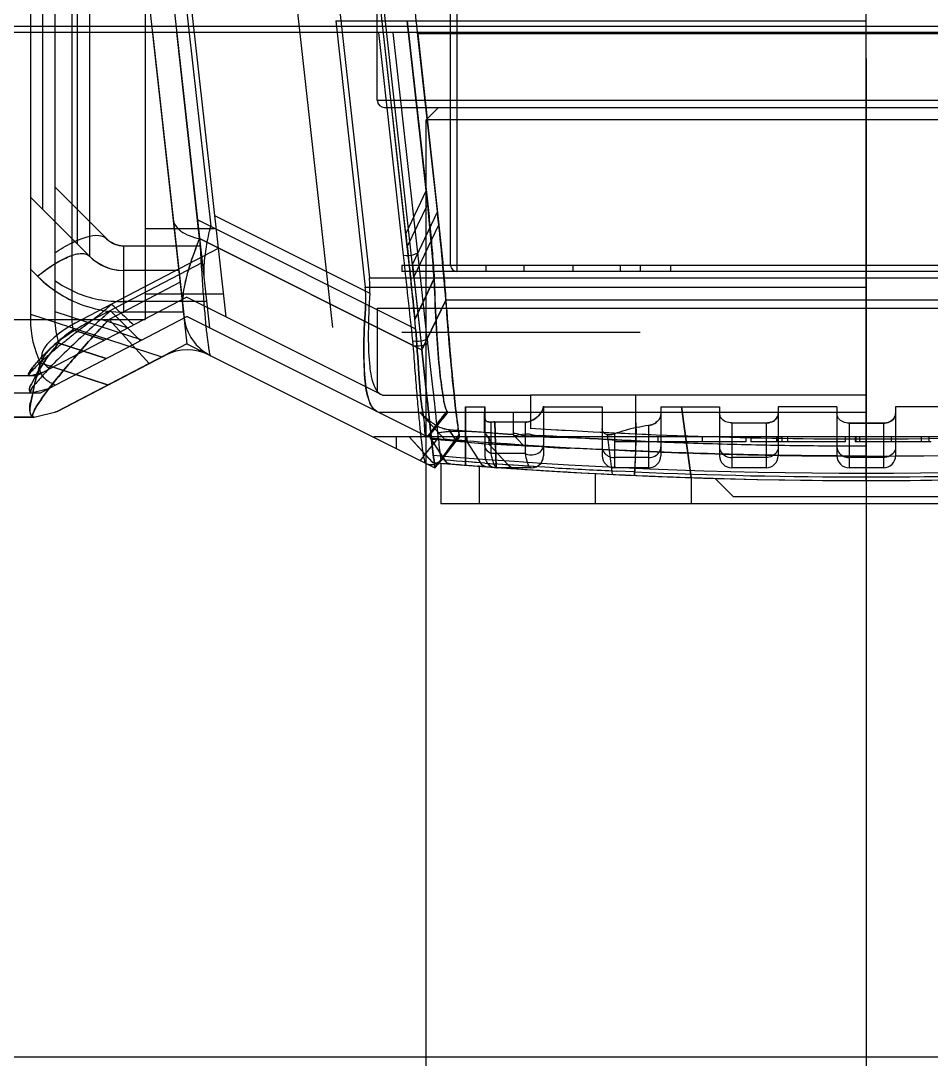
# Model space of a CAD drawing. Header units: millimetres. Extents: x -97344 to -49824, y -57049 to -40247.
# Drawn here: x -67574.24 to -67537.01, y -52874.09 to -52831.64 of the extents above; entities that cross this region are included whole.
import ezdxf

# ---------------------------------------------------------------- set-up
doc = ezdxf.new("R2010")
doc.units = ezdxf.units.MM
doc.header["$LTSCALE"] = 200
doc.linetypes.add('DOT_CENTER', pattern=[14, 12, -1, 0, -1])
for name, color, linetype in [('1', 7, 'Continuous'), ('DIM', 3, 'Continuous'), ('LAY0001', 7, 'Continuous'), ('PP025_18_1', 7, 'Continuous')]:
    doc.layers.add(name, color=color, linetype=linetype)

# ---------------------------------------------------------------- blocks, each defined once
blk = doc.blocks.new('23-D1020-B_EXTRUSION-MAIN-BODY_BASESTAND-0_5m_Absen-PL__363', base_point=(418.75, -61.98))
at = {"color": 7, "linetype": 'Continuous'}
blk.add_line((434.257, -61.78), (873.608, -61.78), dxfattribs=at)
blk = doc.blocks.new('Top1', base_point=(668.75, -75.52))
blk.add_blockref('23-D1020-B_EXTRUSION-MAIN-BODY_BASESTAND-0_5m_Absen-PL__363', (418.75, -61.98))
blk = doc.blocks.new('*U1521')
blk.add_blockref('Top1', (0, -50.114))
blk = doc.blocks.new('*U1522')
at = {"layer": 'DIM', "color": 0, "linetype": 'ByBlock', "lineweight": -2, "transparency": 16777216}
blk.add_blockref('*U1521', (2000, 0), dxfattribs=at)
blk = doc.blocks.new('2250')
at = {"color": 7, "linetype": 'Continuous'}
for p, q in [((-45373.872, -64458.816), (-45301.69, -64458.816)), ((-45301.69, -64459.08), (-45373.872, -64459.08)), ((-45366.975, -64459.08), (-45365.681, -64470.718)), ((-45365.044, -64467.5), (-45365.98, -64459.08)), ((-45356.706, -64468.175), (-45357.717, -64459.08)), ((-45356.123, -64468.077), (-45357.124, -64459.08)), ((-45356.127, -64459.129), (-45356.132, -64459.08)), ((-45355.32, -64466.384), (-45356.132, -64459.08)), ((-45319.434, -64459.129), (-45356.127, -64459.129)), ((-45355.32, -64466.384), (-45356.123, -64468.077)), ((-45356.306, -64471.869), (-45365.044, -64467.5)), ((-45355.732, -64471.579), (-45356.123, -64468.077)), ((-45365.841, -64469.282), (-45368.75, -64470.8)), ((-45354.977, -64470.015), (-45355.732, -64471.579)), ((-45320.585, -64470.015), (-45354.977, -64470.015)), ((-45390.575, -64470.8), (-45368.75, -64470.8)), ((-45368.75, -64470.8), (-45367.109, -64472.608)), ((-45370.867, -64474.568), (-45366.467, -64472.272)), ((-45364.588, -64472.286), (-45355.801, -64476.68)), ((-45371.219, -64473.648), (-45370.991, -64473.355)), ((-45389.806, -64474.8), (-45371.811, -64474.8)), ((-45371.811, -64474.8), (-45370.867, -64474.568)), ((-45370.865, -64474.567), (-45370.935, -64474.584)), ((-45354.422, -64475.6), (-45354.438, -64475.507)), ((-45321.14, -64475.6), (-45354.421, -64475.6)), ((-45354.098, -64475.812), (-45354.098, -64475.6)), ((-45353.219, -64475.6), (-45353.219, -64475.895)), ((-45348.082, -64475.6), (-45348.082, -64475.8)), ((-45346.299, -64475.6), (-45346.299, -64475.8)), ((-45344.494, -64475.6), (-45344.494, -64475.8)), ((-45342.712, -64475.6), (-45342.712, -64475.8)), ((-45342.505, -64475.6), (-45342.505, -64475.8)), ((-45341.449, -64475.6), (-45341.449, -64475.8)), ((-45341.401, -64475.6), (-45341.401, -64475.8)), ((-45341.233, -64475.6), (-45341.233, -64475.8)), ((-45341.008, -64475.6), (-45341.008, -64475.8)), ((-45338.648, -64475.6), (-45338.648, -64475.8)), ((-45338.233, -64475.6), (-45338.233, -64475.8)), ((-45338.195, -64475.8), (-45338.195, -64475.6)), ((-45338.064, -64475.6), (-45338.064, -64475.8)), ((-45336.763, -64475.6), (-45336.763, -64475.8)), ((-45336.585, -64475.6), (-45336.585, -64475.8)), ((-45335.537, -64475.6), (-45335.537, -64475.8)), ((-45335.22, -64475.6), (-45335.22, -64475.8)), ((-45354.098, -64475.812), (-45353.556, -64476.665)), ((-45354.098, -64475.812), (-45353.622, -64475.858)), ((-45353.622, -64475.858), (-45353.244, -64475.893)), ((-45353.219, -64475.895), (-45352.422, -64476.749)), ((-45350.805, -64476.022), (-45353.219, -64475.895)), ((-45349.067, -64476.101), (-45349.937, -64476.063)), ((-45347.219, -64476.176), (-45349.067, -64476.101)), ((-45342.712, -64475.8), (-45348.082, -64475.8)), ((-45347.219, -64476.176), (-45347.257, -64477.029)), ((-45347.219, -64475.8), (-45347.219, -64476.176)), ((-45338.648, -64475.8), (-45342.505, -64475.8)), ((-45335.124, -64475.8), (-45338.233, -64475.8)), ((-45355.168, -64476.547), (-45355.171, -64476.522)), ((-45355.169, -64476.548), (-45355.168, -64476.548)), ((-45355.168, -64476.548), (-45355.168, -64476.547)), ((-45355.168, -64476.548), (-45355.168, -64476.548)), ((-45355.168, -64476.548), (-45355.168, -64476.548)), ((-45355.02, -64476.552), (-45355.164, -64476.541)), ((-45355.118, -64476.402), (-45355.02, -64476.552)), ((-45354.779, -64476.571), (-45355.02, -64476.552)), ((-45354.779, -64476.571), (-45355.02, -64476.552)), ((-45354.536, -64476.591), (-45354.779, -64476.571)), ((-45354.536, -64476.591), (-45354.779, -64476.571)), ((-45354.293, -64476.609), (-45354.536, -64476.591)), ((-45354.293, -64476.609), (-45354.536, -64476.591)), ((-45355.786, -64476.687), (-45355.676, -64476.727)), ((-45355.676, -64476.727), (-45355.558, -64476.74)), ((-45355.558, -64476.74), (-45355.437, -64476.724)), ((-45355.437, -64476.724), (-45355.323, -64476.679)), ((-45354.048, -64476.628), (-45354.293, -64476.609)), ((-45354.048, -64476.628), (-45354.293, -64476.609)), ((-45353.556, -64476.665), (-45354.048, -64476.628)), ((-45353.376, -64476.679), (-45353.556, -64476.665)), ((-45352.85, -64476.718), (-45352.96, -64476.71)), ((-45352.66, -64476.732), (-45352.85, -64476.718)), ((-45352.423, -64476.749), (-45352.515, -64476.742)), ((-45352.418, -64476.749), (-45352.421, -64476.748)), ((-45352.418, -64476.749), (-45352.421, -64476.748)), ((-45351.178, -64476.827), (-45352.418, -64476.749)), ((-45352.003, -64476.776), (-45352.248, -64476.76)), ((-45352.089, -64476.906), (-45352.09, -64476.906)), ((-45351.748, -64476.792), (-45352.003, -64476.776)), ((-45351.397, -64476.814), (-45351.748, -64476.792)), ((-45351.178, -64476.827), (-45351.397, -64476.814)), ((-45350.924, -64476.842), (-45351.178, -64476.827)), ((-45350.533, -64476.865), (-45350.924, -64476.842)), ((-45347.622, -64477.013), (-45347.99, -64476.997)), ((-45347.257, -64477.029), (-45347.622, -64477.013)), ((-45347.264, -64477.175), (-45347.257, -64477.029)), ((-45343.231, -64478.04), (-45343.975, -64477.295)), ((-45343.231, -64478.04), (-45332.331, -64478.04))]:
    blk.add_line(p, q, dxfattribs=at)
for points in [[(-45355.168, -64476.547), (-45354.937, -64476.253), (-45354.692, -64475.942), (-45354.419, -64475.6)], [(-45353.622, -64475.858), (-45353.449, -64475.874), (-45353.322, -64475.886), (-45353.244, -64475.893)], [(-45355.323, -64476.679), (-45355.223, -64476.607), (-45355.168, -64476.548)], [(-45353.556, -64476.665), (-45353.803, -64476.647), (-45354.048, -64476.628)], [(-45352.423, -64476.749), (-45352.434, -64476.748), (-45352.85, -64476.718)], [(-45352.248, -64476.76), (-45352.41, -64476.749), (-45352.418, -64476.749)]]:
    blk.add_lwpolyline(points, dxfattribs=at)
for centre, radius, start, end in [((-45470.272, -64479.094), 115.652, 4.50268, 6.30947), ((-46070.882, -64547.576), 718.577, 6.062725, 6.343961), ((-45363.693, -64470.497), 2, 186.344, 243.4349), ((-45367.942, -64472.916), 11.682, 5.1406, 6.064), ((-45366.118, -64473.02), 10.486, 6.8514, 7.8979), ((-45365.541, -64474.045), 2, 63.3402, 117.5538), ((-45227.722, -64567.78), 156.752, 143.93844, 144.39592), ((-45253.667, -64555.76), 128.752, 141.49401, 142.03103), ((-45106.508, -64671.737), 316.117, 141.65039, 141.86948), ((-45353.162, -64463.147), 12.699, 263.7063, 264.701), ((-45353.015, -64461.556), 14.297, 264.7025, 265.6554), ((-45337.232, -64194.718), 281.632, 267.23756, 267.41449), ((-45337.781, -64263.719), 212.667, 267.45621, 272.54379), ((-45355.562, -64476.24), 0.5, 243.4349, 322.0374), ((-45355.561, -64476.24), 0.5, 243.4349, 321.8695), ((-45355.562, -64476.24), 0.5, 243.435, 321.8981), ((-45337.781, -64263.805), 213.582, 265.29333, 266.1584), ((-45353.202, -64476.441), 0.419, 212.3454, 219.6111), ((-45340.124, -64302.038), 175.143, 265.66064, 265.79727), ((-45352.056, -64476.407), 0.5, 223.0876, 266.2054), ((-45352.057, -64476.407), 0.5, 230.2782, 266.1584), ((-45337.781, -64263.805), 213.582, 266.15865, 273.84138), ((-45337.416, -64248.045), 229.196, 266.71925, 267.35593), ((-45337.781, -64264.084), 213.156, 267.45184, 272.54816)]:
    blk.add_arc(centre, radius, start, end, dxfattribs=at)
for points, knots in [([(-45366.128, -64466.697), (-45366.118, -64466.791), (-45366.043, -64466.988), (-45365.798, -64467.219), (-45365.457, -64467.398), (-45365.189, -64467.472), (-45365.044, -64467.5)], [0, 0, 0, 0, 0.199073, 0.422662, 0.690357, 1, 1, 1, 1]), ([(-45365.044, -64467.5), (-45365.025, -64467.843), (-45364.986, -64468.497), (-45364.925, -64469.424), (-45364.864, -64470.24), (-45364.805, -64470.929), (-45364.748, -64471.481), (-45364.701, -64471.85), (-45364.663, -64472.068), (-45364.639, -64472.177), (-45364.617, -64472.244), (-45364.599, -64472.28), (-45364.588, -64472.286)], [0, 0, 0, 0, 0.213754, 0.4078, 0.57857, 0.72305, 0.83871, 0.923705, 0.954382, 0.977149, 0.992175, 1, 1, 1, 1]), ([(-45356.706, -64468.175), (-45356.556, -64468.204), (-45356.345, -64468.186), (-45356.163, -64468.102), (-45356.123, -64468.077)], [0, 0, 0, 0, 0.766002, 1, 1, 1, 1]), ([(-45354.977, -64470.015), (-45354.878, -64471.254), (-45354.749, -64472.882), (-45354.548, -64474.711), (-45354.465, -64475.302), (-45354.438, -64475.507)], [0, 0, 0, 0, 0.675699, 0.887625, 1, 1, 1, 1]), ([(-45370.991, -64473.355), (-45370.833, -64473.157), (-45370.112, -64472.283), (-45369.353, -64471.441), (-45368.75, -64470.8)], [0, 0, 0, 0, 0.223124, 1, 1, 1, 1]), ([(-45356.325, -64471.682), (-45356.172, -64471.712), (-45355.955, -64471.693), (-45355.771, -64471.605), (-45355.732, -64471.579)], [0, 0, 0, 0, 0.767946, 1, 1, 1, 1]), ([(-45356.306, -64471.869), (-45356.202, -64471.891), (-45355.992, -64471.891), (-45355.79, -64471.825), (-45355.707, -64471.769)], [0, 0, 0, 0, 0.516263, 1, 1, 1, 1]), ([(-45355.801, -64476.68), (-45355.811, -64476.675), (-45355.824, -64476.638), (-45355.844, -64476.574), (-45355.866, -64476.466), (-45355.892, -64476.321), (-45355.919, -64476.136), (-45355.961, -64475.814), (-45356.016, -64475.321), (-45356.083, -64474.627), (-45356.155, -64473.805), (-45356.229, -64472.872), (-45356.28, -64472.214), (-45356.306, -64471.869)], [0, 0, 0, 0, 0.006776, 0.021232, 0.043706, 0.074242, 0.112797, 0.159267, 0.275215, 0.420126, 0.591341, 0.785736, 1, 1, 1, 1]), ([(-45355.171, -64476.522), (-45355.172, -64476.482), (-45355.192, -64476.354), (-45355.222, -64476.088), (-45355.273, -64475.678), (-45355.365, -64474.86), (-45355.506, -64473.54), (-45355.63, -64472.406), (-45355.707, -64471.769)], [0, 0, 0, 0, 0.025043, 0.081068, 0.167809, 0.284206, 0.597743, 1, 1, 1, 1]), ([(-45371.811, -64474.8), (-45371.829, -64474.8), (-45371.873, -64474.779), (-45371.872, -64474.691), (-45371.836, -64474.588), (-45371.769, -64474.447), (-45371.668, -64474.28), (-45371.485, -64474.007), (-45371.331, -64473.795), (-45371.219, -64473.648)], [0, 0, 0, 0, 0.039205, 0.088988, 0.170029, 0.283628, 0.427091, 0.59676, 1, 1, 1, 1]), ([(-45355.801, -64476.68), (-45355.698, -64476.731), (-45355.446, -64476.761), (-45355.238, -64476.616), (-45355.171, -64476.522)], [0, 0, 0, 0, 0.499786, 1, 1, 1, 1]), ([(-45354.79, -64476.708), (-45354.812, -64476.706), (-45354.905, -64476.686), (-45354.981, -64476.614), (-45355.02, -64476.552)], [0, 0, 0, 0, 0.235333, 1, 1, 1, 1]), ([(-45353.324, -64476.82), (-45353.38, -64476.816), (-45353.457, -64476.78), (-45353.511, -64476.724), (-45353.525, -64476.708)], [0, 0, 0, 0, 0.729742, 1, 1, 1, 1])]:
    blk.add_open_spline(points, degree=3, knots=knots, dxfattribs=at)
at = {"layer": 'LAY0001', "color": 7, "linetype": 'Continuous'}
for p, q in [((-45359.597, -64471.137), (-45363.595, -64435.177)), ((-45371.967, -64435.84), (-45371.967, -64465.8)), ((-45371.467, -64435.84), (-45371.467, -64466.3)), ((-45370.967, -64435.84), (-45370.967, -64470.8)), ((-45370.267, -64435.84), (-45370.267, -64470.8)), ((-45370.053, -64435.84), (-45370.053, -64467.714)), ((-45369.553, -64435.84), (-45369.553, -64468.214)), ((-45367.848, -64435.84), (-45363.973, -64470.693)), ((-45367.267, -64435.84), (-45367.267, -64470.8)), ((-45368.4, -64446.26), (-45365.561, -64471.8)), ((-45367.406, -64446.26), (-45365.044, -64467.5)), ((-45364.627, -64471.148), (-45367.394, -64446.26)), ((-45366.897, -64446.26), (-45364.592, -64466.988)), ((-45356.286, -64469.08), (-45358.823, -64446.26)), ((-45337.781, -64477.386), (-45337.781, -64446.26)), ((-45356.554, -64467.836), (-45357.85, -64456.18)), ((-45356.615, -64467.293), (-45357.85, -64456.18)), ((-45359.312, -64458.221), (-45358.101, -64469.106)), ((-45359.48, -64458.595), (-45358.27, -64469.48)), ((-45359.48, -64458.595), (-45337.781, -64458.595)), ((-45355.78, -64465.531), (-45356.551, -64458.595)), ((-45356.551, -64458.595), (-45355.717, -64466.091)), ((-45356.127, -64459.129), (-45355.259, -64466.938)), ((-45319.435, -64459.129), (-45356.127, -64459.129)), ((-45370.967, -64465.385), (-45368.846, -64467.507)), ((-45355.78, -64465.531), (-45356.615, -64467.293)), ((-45371.967, -64465.8), (-45371.967, -64470.8)), ((-45369.553, -64468.214), (-45371.967, -64465.8)), ((-45356.554, -64467.836), (-45355.717, -64466.091)), ((-45355.32, -64466.384), (-45356.345, -64468.545)), ((-45365.119, -64466.725), (-45356.21, -64471.179)), ((-45364.434, -64466.55), (-45358.085, -64469.725)), ((-45364.373, -64467.1), (-45367.267, -64467.1)), ((-45356.286, -64469.08), (-45355.259, -64466.938)), ((-45365.044, -64467.5), (-45355.956, -64472.044)), ((-45364.284, -64467.899), (-45369.843, -64470.8)), ((-45368.139, -64470.503), (-45368.138, -64467.8)), ((-45364.999, -64467.8), (-45368.139, -64467.8)), ((-45364.925, -64468.468), (-45369.393, -64470.8)), ((-45371.967, -64468.746), (-45371.674, -64469.038)), ((-45365.894, -64468.8), (-45368.139, -64468.8)), ((-45356.345, -64468.545), (-45355.956, -64472.044)), ((-45365.841, -64469.282), (-45368.75, -64470.8)), ((-45358.101, -64469.106), (-45317.46, -64469.106)), ((-45356.286, -64469.08), (-45355.956, -64472.044)), ((-45355.454, -64469.136), (-45356.242, -64470.801)), ((-45356.241, -64470.801), (-45355.45, -64469.133)), ((-45355.45, -64469.133), (-45355.434, -64469.48)), ((-45364.076, -64469.768), (-45367.267, -64469.768)), ((-45358.27, -64469.48), (-45337.781, -64469.48)), ((-45371.727, -64473.1), (-45365.577, -64469.891)), ((-45364.747, -64470.071), (-45368.139, -64470.071)), ((-45357.781, -64473.789), (-45365.577, -64469.891)), ((-45354.977, -64470.015), (-45355.956, -64472.044)), ((-45355.956, -64472.044), (-45354.974, -64470.015)), ((-45320.585, -64470.015), (-45354.977, -64470.015)), ((-45371.967, -64470.584), (-45366.587, -64472.335)), ((-45370.967, -64470.477), (-45367.408, -64471.635)), ((-45368.697, -64470.436), (-45367.471, -64471.668)), ((-45368.697, -64470.436), (-45367.471, -64471.668)), ((-45365.705, -64470.503), (-45368.139, -64470.503)), ((-45357.781, -64470.34), (-45357.781, -64473.789)), ((-45357.781, -64470.34), (-45347.031, -64470.34)), ((-45347.031, -64470.34), (-45328.531, -64470.34)), ((-45391.223, -64470.8), (-45367.267, -64470.8)), ((-45389.9, -64470.8), (-45369.084, -64470.8)), ((-45389.427, -64470.801), (-45369.843, -64470.8)), ((-45371.556, -64473.8), (-45365.57, -64470.677)), ((-45369.047, -64470.8), (-45367.983, -64471.146)), ((-45368.75, -64470.799), (-45367.109, -64472.607)), ((-45368.75, -64470.799), (-45367.109, -64472.607)), ((-45355.702, -64475.611), (-45365.57, -64470.677)), ((-45370.228, -64471.22), (-45368.933, -64471.642)), ((-45368.934, -64471.642), (-45370.228, -64471.221)), ((-45368.934, -64471.643), (-45370.228, -64471.222)), ((-45347.031, -64471.34), (-45356.781, -64471.34)), ((-45365.561, -64471.8), (-45370.867, -64474.568)), ((-45370.806, -64471.768), (-45368.87, -64472.398)), ((-45368.87, -64472.399), (-45370.806, -64471.769)), ((-45368.87, -64472.399), (-45370.806, -64471.77)), ((-45365.561, -64471.8), (-45355.419, -64476.87)), ((-45371.645, -64472.548), (-45368.78, -64473.48)), ((-45371.642, -64472.55), (-45368.847, -64473.459)), ((-45371.55, -64472.578), (-45368.78, -64473.479)), ((-45371.55, -64472.58), (-45368.78, -64473.48)), ((-45371.727, -64473.1), (-45389.13, -64473.1)), ((-45372.016, -64473.1), (-45371.466, -64472.965)), ((-45371.641, -64473.007), (-45371.464, -64472.963)), ((-45371.931, -64473.8), (-45371.215, -64473.624)), ((-45371.393, -64473.667), (-45371.217, -64473.623)), ((-45371.296, -64473.643), (-45371.219, -64473.624)), ((-45392.283, -64473.8), (-45371.556, -64473.8)), ((-45371.488, -64473.69), (-45371.376, -64473.663)), ((-45357.559, -64473.9), (-45357.781, -64473.789)), ((-45357.559, -64473.9), (-45351.519, -64473.9)), ((-45351.519, -64473.9), (-45351.519, -64475.24)), ((-45337.781, -64473.9), (-45351.519, -64473.9)), ((-45354.173, -64476.756), (-45354.174, -64474.37)), ((-45354.174, -64474.37), (-45354.174, -64476.756)), ((-45354.174, -64474.37), (-45353.381, -64474.37)), ((-45353.381, -64474.37), (-45353.381, -64476.37)), ((-45353.381, -64474.807), (-45353.381, -64474.37)), ((-45350.981, -64474.341), (-45350.981, -64476.37)), ((-45350.981, -64474.361), (-45350.981, -64475.931)), ((-45350.981, -64474.37), (-45348.581, -64474.37)), ((-45348.581, -64474.37), (-45348.581, -64476.37)), ((-45346.181, -64474.37), (-45346.181, -64476.37)), ((-45346.181, -64474.37), (-45343.781, -64474.37)), ((-45344.938, -64477.266), (-45345.332, -64474.37)), ((-45345.332, -64474.37), (-45344.938, -64477.266)), ((-45343.781, -64474.37), (-45343.781, -64476.37)), ((-45341.381, -64474.37), (-45341.381, -64476.37)), ((-45338.981, -64474.37), (-45341.381, -64474.37)), ((-45338.981, -64474.37), (-45338.981, -64476.37)), ((-45336.581, -64474.37), (-45336.581, -64476.37)), ((-45334.181, -64474.37), (-45336.581, -64474.37)), ((-45371.811, -64474.8), (-45389.806, -64474.8)), ((-45371.811, -64474.8), (-45370.867, -64474.568)), ((-45370.865, -64474.567), (-45370.936, -64474.584)), ((-45370.865, -64474.567), (-45370.935, -64474.584)), ((-45337.781, -64474.6), (-45357.725, -64474.6)), ((-45356.04, -64474.6), (-45355.042, -64475.684)), ((-45356.039, -64474.6), (-45355.042, -64475.684)), ((-45353.391, -64475.412), (-45353.391, -64474.6)), ((-45352.219, -64474.6), (-45352.219, -64475.5)), ((-45354.856, -64475.301), (-45354.575, -64475.722)), ((-45353.13, -64474.997), (-45352.965, -64474.993)), ((-45353.13, -64474.997), (-45353.13, -64476.284)), ((-45352.966, -64474.993), (-45352.911, -64476.849)), ((-45352.911, -64476.849), (-45352.965, -64474.993)), ((-45351.73, -64475.001), (-45352.965, -64474.993)), ((-45352.965, -64474.993), (-45351.73, -64475.001)), ((-45351.73, -64475.001), (-45351.73, -64476.284)), ((-45346.681, -64475.134), (-45346.681, -64476.87)), ((-45343.281, -64475.033), (-45343.281, -64476.87)), ((-45341.881, -64475.035), (-45343.281, -64475.033)), ((-45343.281, -64475.033), (-45341.881, -64475.035)), ((-45341.881, -64475.035), (-45341.881, -64476.87)), ((-45338.481, -64475.038), (-45338.481, -64476.87)), ((-45338.481, -64475.038), (-45337.081, -64475.038)), ((-45337.081, -64475.038), (-45338.481, -64475.038)), ((-45337.081, -64475.038), (-45337.081, -64476.87)), ((-45317.646, -64475.6), (-45357.915, -64475.6)), ((-45357.001, -64475.6), (-45357.001, -64476.08)), ((-45356.479, -64475.6), (-45355.514, -64476.649)), ((-45356.478, -64475.599), (-45355.513, -64476.648)), ((-45355.733, -64475.596), (-45355.735, -64475.594)), ((-45355.627, -64475.63), (-45354.925, -64476.697)), ((-45355.613, -64475.65), (-45354.925, -64476.697)), ((-45354.422, -64475.6), (-45354.438, -64475.507)), ((-45354.098, -64475.812), (-45354.098, -64475.6)), ((-45353.391, -64475.412), (-45352.219, -64475.5)), ((-45353.219, -64475.6), (-45353.219, -64475.895)), ((-45352.22, -64475.5), (-45351.826, -64475.922)), ((-45351.827, -64475.922), (-45352.22, -64475.501)), ((-45352.219, -64475.499), (-45351.825, -64475.921)), ((-45352.219, -64475.5), (-45351.825, -64475.922)), ((-45351.826, -64475.922), (-45352.219, -64475.5)), ((-45348.372, -64475.51), (-45348.166, -64477.133)), ((-45348.081, -64475.475), (-45348.081, -64476.87)), ((-45347.219, -64475.6), (-45347.219, -64476.176)), ((-45354.098, -64475.812), (-45353.464, -64476.809)), ((-45354.098, -64475.812), (-45353.465, -64476.81)), ((-45354.098, -64475.812), (-45353.219, -64475.895)), ((-45354.098, -64475.812), (-45353.219, -64475.895)), ((-45353.22, -64475.895), (-45352.288, -64476.893)), ((-45353.219, -64475.894), (-45352.287, -64476.892)), ((-45353.219, -64475.895), (-45352.287, -64476.892)), ((-45353.219, -64475.895), (-45352.287, -64476.892)), ((-45353.111, -64475.833), (-45351.826, -64475.922)), ((-45347.219, -64476.176), (-45347.264, -64477.175)), ((-45347.201, -64475.762), (-45347.222, -64476.177)), ((-45347.204, -64475.762), (-45347.22, -64476.176)), ((-45351.73, -64476.284), (-45353.13, -64476.284)), ((-45350.993, -64476.479), (-45350.981, -64476.37)), ((-45346.681, -64476.443), (-45348.081, -64476.443)), ((-45341.881, -64476.443), (-45343.281, -64476.443)), ((-45337.081, -64476.443), (-45338.481, -64476.443)), ((-45355.174, -64476.677), (-45355.174, -64478.34)), ((-45353.616, -64476.798), (-45353.616, -64478.34)), ((-45353.616, -64476.798), (-45353.616, -64478.34)), ((-45353.616, -64476.798), (-45353.466, -64476.809)), ((-45351.481, -64476.87), (-45352.881, -64476.87)), ((-45351.481, -64476.87), (-45351.369, -64476.858)), ((-45346.681, -64476.87), (-45348.081, -64476.87)), ((-45341.881, -64476.87), (-45343.281, -64476.87)), ((-45337.081, -64476.87), (-45338.481, -64476.87)), ((-45348.871, -64477.098), (-45348.871, -64478.34)), ((-45344.938, -64477.266), (-45344.938, -64478.34)), ((-45320.388, -64478.34), (-45355.174, -64478.34))]:
    blk.add_line(p, q, dxfattribs=at)
for points in [[(-45368.139, -64467.8), (-45368.265, -64467.791), (-45368.385, -64467.769), (-45368.487, -64467.737), (-45368.575, -64467.699), (-45368.654, -64467.656), (-45368.724, -64467.61), (-45368.788, -64467.56), (-45368.846, -64467.507)], [(-45369.553, -64468.214), (-45369.368, -64468.377), (-45369.158, -64468.52), (-45368.926, -64468.638), (-45368.672, -64468.727), (-45368.404, -64468.782), (-45368.139, -64468.8)], [(-45354.174, -64474.371), (-45354.173, -64474.967), (-45354.173, -64475.563), (-45354.173, -64476.159), (-45354.173, -64476.755)], [(-45354.905, -64474.607), (-45355.054, -64474.791), (-45355.201, -64474.976)], [(-45355.201, -64474.976), (-45355.369, -64475.187), (-45355.537, -64475.399), (-45355.704, -64475.61)], [(-45355.419, -64476.87), (-45355.228, -64476.624), (-45355.032, -64476.373), (-45354.832, -64476.119), (-45354.628, -64475.861), (-45354.419, -64475.6)], [(-45353.381, -64476.37), (-45353.364, -64476.497), (-45353.314, -64476.62)], [(-45351.369, -64476.858), (-45351.264, -64476.821), (-45351.169, -64476.761), (-45351.091, -64476.683), (-45351.03, -64476.587), (-45350.993, -64476.479)], [(-45353.314, -64476.62), (-45353.234, -64476.724), (-45353.131, -64476.803), (-45353.01, -64476.853), (-45352.881, -64476.87)]]:
    blk.add_lwpolyline(points, dxfattribs=at)
for centre, radius, start, end in [((-45472.805, -64479.334), 118.196, 4.52214, 6.29004), ((-45368.139, -64466.8), 1, 225, 270), ((-45624.662, -64497.624), 269.758, 5.70658, 6.33969), ((-45368.139, -64466.8), 2, 225, 270), ((-45368.138, -64465.503), 5, 225.0002, 244.8057), ((-45364.609, -64469.775), 9.178, 1.8403, 3.9905), ((-45367.967, -64470.8), 4, 180, 206.4024), ((-45367.967, -64470.8), 3, 180, 198.8788), ((-45367.967, -64470.8), 2.3, 180, 190.5845), ((-45367.618, -64471.944), 11.433, 3.8375, 5.7406), ((-45367.646, -64471.937), 11.461, 3.792, 5.6895), ((-45253.678, -64555.753), 129.739, 141.28026, 141.8498), ((-45272.887, -64540.787), 105.389, 141.09469, 141.79699), ((-45106.508, -64671.737), 317.117, 141.56243, 141.79583), ((-45492.782, -64567.764), 166.051, 33.66247, 33.83732), ((-45337.942, -64262.314), 213.658, 265.45932, 265.85333), ((-45337.938, -64262.268), 213.704, 265.45956, 265.85329), ((-45352.985, -64477.433), 2.44, 89.5308, 93.4013), ((-45337.781, -64263.805), 211.882, 266.28225, 270.00001), ((-45105.389, -64671.782), 317.691, 141.86418, 142.08572), ((-45105.506, -64671.691), 317.543, 141.86412, 142.08577), ((-45272.887, -64540.787), 104.389, 141.35653, 142.24398), ((-45249.234, -64551.958), 130.052, 143.99017, 144.73436), ((-45227.751, -64567.759), 156.716, 143.9384, 144.55245), ((-45253.723, -64555.716), 128.682, 141.49389, 142.21338), ((-45106.401, -64671.819), 316.251, 141.65082, 141.94377), ((-45106.508, -64671.737), 316.117, 141.65038, 141.94345), ((-45107.061, -64671.301), 315.413, 141.6502, 141.94392), ((-45337.781, -64263.805), 212.582, 265.34254, 265.86511), ((-45352.089, -64475.209), 2.363, 186.996, 189.5209), ((-45245.292, -64403.626), 129.764, 213.58702, 213.81014), ((-45258.888, -64412.218), 113.685, 213.77063, 214.0258), ((-45337.781, -64263.805), 212.582, 265.86511, 266.21148), ((-45337.781, -64263.805), 212.582, 266.21148, 270.00001), ((-45337.781, -64264.221), 212.165, 267.45033, 272.54992), ((-45337.78, -64264.221), 212.165, 267.45008, 272.54967), ((-45337.779, -64263.721), 212.251, 267.45574, 269.99955), ((-45337.781, -64263.805), 213.282, 265.23748, 274.76252), ((-45352.881, -64476.37), 0.5, 180, 270), ((-45351.481, -64476.37), 0.5, 270, 0), ((-45348.081, -64476.37), 0.5, 180, 270), ((-45346.681, -64476.37), 0.5, 270, 0), ((-45343.281, -64476.37), 0.5, 180, 270), ((-45341.881, -64476.37), 0.5, 270, 0), ((-45338.481, -64476.37), 0.5, 180, 270), ((-45337.081, -64476.37), 0.5, 270, 0), ((-45337.781, -64263.805), 213.582, 265.23748, 274.76252), ((-45337.781, -64263.802), 213.584, 265.329, 265.73763), ((-45353.784, -64479.051), 2.26, 85.735, 86.7267), ((-45353.784, -64479.05), 2.258, 85.7356, 86.7275), ((-45349.081, -64416.22), 60.747, 265.71909, 265.86234), ((-45337.865, -64265.272), 212.112, 265.78205, 267.02567), ((-45353.609, -64478.833), 2.029, 84.6602, 85.9212), ((-45337.781, -64263.806), 213.58, 265.80085, 267.02353), ((-45337.781, -64263.8), 213.586, 267.02353, 268.07958), ((-45337.781, -64263.803), 213.583, 267.02353, 268.07959)]:
    blk.add_arc(centre, radius, start, end, dxfattribs=at)
for centre, major_axis, ratio, start_param, end_param in [((-45378.404, -64463.6), (20.156, -6.953), 0.37703, 0.104111, 0.176957), ((-45379.953, -64463.6), (21.526, -7.425), 0.37703, 0.102287, 0.176957), ((-45364.871, -64470.8), (6.633, 1.626), 0.245196, 2.356194, 3.412209), ((-45337.781, -64263.805), (211.882, 0), 1, -1.635683, -1.505909), ((-45337.781, -64263.805), (0, 211.882), 1, -3.20648, -3.076705)]:
    blk.add_ellipse(centre, major_axis=major_axis, ratio=ratio, start_param=start_param, end_param=end_param, dxfattribs=at)
for points, knots in [([(-45356.127, -64459.129), (-45356.179, -64458.661), (-45356.279, -64457.721), (-45356.415, -64456.308), (-45356.496, -64455.362), (-45356.535, -64454.889)], [0, 0, 0, 0, 0.331977, 0.665315, 1, 1, 1, 1]), ([(-45355.454, -64469.136), (-45355.482, -64468.74), (-45355.543, -64467.942), (-45355.652, -64466.74), (-45355.735, -64465.935), (-45355.78, -64465.531)], [0, 0, 0, 0, 0.329405, 0.662717, 1, 1, 1, 1]), ([(-45355.717, -64466.091), (-45355.68, -64466.427), (-45355.611, -64467.1), (-45355.523, -64468.114), (-45355.473, -64468.793), (-45355.45, -64469.133)], [0, 0, 0, 0, 0.331699, 0.665006, 1, 1, 1, 1]), ([(-45364.84, -64469.237), (-45364.864, -64469.019), (-45364.869, -64468.548), (-45364.773, -64467.795), (-45364.659, -64467.269), (-45364.592, -64466.988)], [0, 0, 0, 0, 0.289231, 0.618967, 1, 1, 1, 1]), ([(-45364.84, -64469.237), (-45364.864, -64469.019), (-45364.869, -64468.548), (-45364.773, -64467.795), (-45364.659, -64467.269), (-45364.592, -64466.988)], [0, 0, 0, 0, 0.289234, 0.618968, 1, 1, 1, 1]), ([(-45355.259, -64466.938), (-45355.221, -64467.278), (-45355.15, -64467.96), (-45355.056, -64468.985), (-45355, -64469.671), (-45354.974, -64470.015)], [0, 0, 0, 0, 0.331945, 0.66526, 1, 1, 1, 1]), ([(-45370.968, -64468.079), (-45370.741, -64467.928), (-45370.319, -64467.673), (-45369.712, -64467.423), (-45369.216, -64467.326), (-45368.928, -64467.424), (-45368.846, -64467.507)], [0, 0, 0, 0, 0.35327, 0.638448, 0.848555, 1, 1, 1, 1]), ([(-45365.712, -64470.441), (-45365.743, -64470.164), (-45365.706, -64469.547), (-45365.449, -64468.564), (-45365.192, -64467.875), (-45365.044, -64467.5)], [0, 0, 0, 0, 0.274715, 0.602258, 1, 1, 1, 1]), ([(-45365.712, -64470.441), (-45365.743, -64470.162), (-45365.705, -64469.542), (-45365.447, -64468.56), (-45365.191, -64467.872), (-45365.044, -64467.5)], [0, 0, 0, 0, 0.277098, 0.604889, 1, 1, 1, 1]), ([(-45356.615, -64467.293), (-45356.571, -64467.686), (-45356.485, -64468.47), (-45356.361, -64469.639), (-45356.281, -64470.415), (-45356.242, -64470.8)], [0, 0, 0, 0, 0.336857, 0.670222, 1, 1, 1, 1]), ([(-45371.674, -64469.038), (-45371.455, -64468.858), (-45371.039, -64468.548), (-45370.428, -64468.231), (-45369.938, -64468.069), (-45369.631, -64468.135), (-45369.553, -64468.214)], [0, 0, 0, 0, 0.35557, 0.648674, 0.860193, 1, 1, 1, 1]), ([(-45371.674, -64469.038), (-45371.513, -64468.905), (-45371.197, -64468.666), (-45370.727, -64468.378), (-45370.414, -64468.236), (-45370.267, -64468.187)], [0, 0, 0, 0, 0.379837, 0.717571, 1, 1, 1, 1]), ([(-45371.674, -64469.038), (-45371.367, -64469.345), (-45370.681, -64469.873), (-45369.466, -64470.383), (-45368.59, -64470.503), (-45368.139, -64470.503)], [0, 0, 0, 0, 0.332433, 0.654268, 1, 1, 1, 1]), ([(-45370.967, -64469.215), (-45370.7, -64469.397), (-45370.131, -64469.717), (-45369.171, -64470.033), (-45368.489, -64470.066), (-45368.139, -64470.071)], [0, 0, 0, 0, 0.322847, 0.649626, 1, 1, 1, 1]), ([(-45358.085, -64469.725), (-45358.118, -64470.263), (-45358.164, -64471.219), (-45358.129, -64472.478), (-45358.016, -64473.331), (-45357.784, -64473.787), (-45357.633, -64473.863)], [0, 0, 0, 0, 0.380442, 0.676291, 0.880354, 1, 1, 1, 1]), ([(-45355.436, -64469.48), (-45355.415, -64470.131), (-45355.36, -64471.296), (-45355.248, -64472.821), (-45355.107, -64473.854), (-45355.019, -64474.394), (-45354.933, -64474.551)], [0, 0, 0, 0, 0.382473, 0.686053, 0.895096, 1, 1, 1, 1]), ([(-45354.929, -64474.539), (-45355.012, -64474.374), (-45355.107, -64473.831), (-45355.247, -64472.792), (-45355.363, -64471.278), (-45355.415, -64470.123), (-45355.434, -64469.48)], [0, 0, 0, 0, 0.108542, 0.318776, 0.62108, 1, 1, 1, 1]), ([(-45368.644, -64470.174), (-45368.723, -64470.25), (-45368.884, -64470.398), (-45369.133, -64470.606), (-45369.303, -64470.736), (-45369.389, -64470.8)], [0, 0, 0, 0, 0.338053, 0.671765, 1, 1, 1, 1]), ([(-45368.644, -64470.174), (-45368.544, -64470.27), (-45368.344, -64470.46), (-45368.044, -64470.742), (-45367.843, -64470.928), (-45367.743, -64471.021)], [0, 0, 0, 0, 0.335594, 0.66892, 1, 1, 1, 1]), ([(-45357.799, -64474.562), (-45357.952, -64474.486), (-45358.2, -64474.007), (-45358.315, -64473.079), (-45358.345, -64471.73), (-45358.29, -64470.712), (-45358.254, -64470.157)], [0, 0, 0, 0, 0.11281, 0.322649, 0.631149, 1, 1, 1, 1]), ([(-45358.254, -64470.157), (-45358.29, -64470.711), (-45358.344, -64471.722), (-45358.316, -64473.067), (-45358.203, -64473.994), (-45357.956, -64474.484), (-45357.799, -64474.562)], [0, 0, 0, 0, 0.36802, 0.673041, 0.884101, 1, 1, 1, 1]), ([(-45354.977, -64470.015), (-45354.922, -64470.706), (-45354.825, -64471.942), (-45354.673, -64473.566), (-45354.549, -64474.707), (-45354.466, -64475.301), (-45354.438, -64475.507)], [0, 0, 0, 0, 0.376696, 0.674011, 0.886689, 1, 1, 1, 1]), ([(-45354.435, -64475.497), (-45354.462, -64475.293), (-45354.547, -64474.699), (-45354.675, -64473.55), (-45354.827, -64471.927), (-45354.922, -64470.693), (-45354.974, -64470.015)], [0, 0, 0, 0, 0.112493, 0.326389, 0.629471, 1, 1, 1, 1]), ([(-45368.697, -64470.436), (-45368.738, -64470.478), (-45368.823, -64470.561), (-45368.952, -64470.682), (-45369.039, -64470.761), (-45369.084, -64470.8)], [0, 0, 0, 0, 0.334296, 0.667879, 1, 1, 1, 1]), ([(-45369.084, -64470.8), (-45369.039, -64470.761), (-45368.952, -64470.682), (-45368.823, -64470.561), (-45368.738, -64470.478), (-45368.697, -64470.436)], [0, 0, 0, 0, 0.332243, 0.665824, 1, 1, 1, 1]), ([(-45369.389, -64470.8), (-45369.573, -64470.936), (-45369.912, -64471.192), (-45370.38, -64471.56), (-45370.781, -64471.886), (-45371.129, -64472.177), (-45371.431, -64472.446), (-45371.68, -64472.67), (-45371.887, -64472.892), (-45371.98, -64472.97), (-45372.036, -64473.1), (-45372.018, -64473.1)], [0, 0, 0, 0, 0.195072, 0.362785, 0.508203, 0.636569, 0.750447, 0.850589, 0.931685, 0.984384, 1, 1, 1, 1]), ([(-45369.084, -64470.8), (-45369.398, -64471.076), (-45369.967, -64471.588), (-45370.724, -64472.321), (-45371.304, -64472.884), (-45371.699, -64473.39), (-45371.911, -64473.56), (-45371.968, -64473.8), (-45371.936, -64473.8)], [0, 0, 0, 0, 0.300331, 0.551074, 0.750438, 0.894013, 0.976918, 1, 1, 1, 1]), ([(-45368.75, -64470.8), (-45369.003, -64471.068), (-45369.485, -64471.591), (-45370.156, -64472.35), (-45370.729, -64473.027), (-45371.187, -64473.597), (-45371.512, -64474.046), (-45371.738, -64474.379), (-45371.836, -64474.594), (-45371.896, -64474.748), (-45371.833, -64474.8), (-45371.811, -64474.8)], [0, 0, 0, 0, 0.215128, 0.415282, 0.590682, 0.733305, 0.841059, 0.916184, 0.96281, 0.986767, 1, 1, 1, 1]), ([(-45371.811, -64474.8), (-45371.833, -64474.8), (-45371.896, -64474.748), (-45371.836, -64474.594), (-45371.737, -64474.379), (-45371.512, -64474.047), (-45371.188, -64473.598), (-45370.73, -64473.028), (-45370.157, -64472.35), (-45369.485, -64471.592), (-45369.003, -64471.068), (-45368.75, -64470.8)], [0, 0, 0, 0, 0.013261, 0.037264, 0.083847, 0.158829, 0.266436, 0.409017, 0.584505, 0.784804, 1, 1, 1, 1]), ([(-45370.95, -64473.483), (-45371.088, -64473.426), (-45371.331, -64473.301), (-45371.586, -64472.982), (-45371.576, -64472.582), (-45371.358, -64472.212), (-45371.014, -64471.849), (-45370.559, -64471.49), (-45370.01, -64471.135), (-45369.608, -64470.912), (-45369.393, -64470.8)], [0, 0, 0, 0, 0.111415, 0.200877, 0.28682, 0.390013, 0.514277, 0.657857, 0.819822, 1, 1, 1, 1]), ([(-45370.228, -64471.222), (-45370.226, -64471.205), (-45370.328, -64471.317), (-45370.417, -64471.347), (-45370.637, -64471.54), (-45370.862, -64471.723), (-45371.1, -64471.938), (-45371.319, -64472.149), (-45371.52, -64472.356), (-45371.7, -64472.557), (-45371.863, -64472.74), (-45371.959, -64472.916), (-45372.061, -64473.011), (-45372.033, -64473.1), (-45372.016, -64473.1)], [0, 0, 0, 0, 0.019875, 0.08354, 0.184854, 0.305883, 0.427633, 0.543271, 0.651637, 0.753676, 0.848718, 0.92792, 0.980147, 1, 1, 1, 1]), ([(-45372.016, -64473.1), (-45372.033, -64473.1), (-45372.057, -64473.013), (-45371.967, -64472.919), (-45371.87, -64472.752), (-45371.713, -64472.574), (-45371.538, -64472.376), (-45371.343, -64472.173), (-45371.133, -64471.967), (-45370.91, -64471.766), (-45370.686, -64471.577), (-45370.482, -64471.412), (-45370.33, -64471.297), (-45370.251, -64471.237), (-45370.228, -64471.22)], [0, 0, 0, 0, 0.019872, 0.069898, 0.145686, 0.237655, 0.33793, 0.44442, 0.55621, 0.670811, 0.784017, 0.888402, 0.967862, 1, 1, 1, 1]), ([(-45355.734, -64475.595), (-45355.834, -64475.541), (-45355.824, -64475.038), (-45356.002, -64474.272), (-45356.081, -64472.857), (-45356.169, -64471.796), (-45356.211, -64471.179)], [0, 0, 0, 0, 0.07675, 0.272399, 0.582722, 1, 1, 1, 1]), ([(-45356.21, -64471.179), (-45356.169, -64471.795), (-45356.083, -64472.855), (-45356.001, -64474.259), (-45355.828, -64475.041), (-45355.832, -64475.532), (-45355.735, -64475.594)], [0, 0, 0, 0, 0.415996, 0.725886, 0.921894, 1, 1, 1, 1]), ([(-45371.931, -64473.8), (-45371.971, -64473.801), (-45372.04, -64473.634), (-45371.9, -64473.421), (-45371.757, -64473.096), (-45371.541, -64472.747), (-45371.312, -64472.404), (-45371.088, -64472.11), (-45370.921, -64471.903), (-45370.832, -64471.798), (-45370.806, -64471.768)], [0, 0, 0, 0, 0.048926, 0.158835, 0.31498, 0.491476, 0.668574, 0.828906, 0.950878, 1, 1, 1, 1]), ([(-45370.806, -64471.77), (-45370.811, -64471.732), (-45370.948, -64471.985), (-45371.079, -64472.073), (-45371.319, -64472.423), (-45371.543, -64472.752), (-45371.76, -64473.1), (-45371.904, -64473.425), (-45372.029, -64473.628), (-45371.978, -64473.8), (-45371.94, -64473.8)], [0, 0, 0, 0, 0.048962, 0.172532, 0.335368, 0.513699, 0.689455, 0.843721, 0.952257, 1, 1, 1, 1]), ([(-45370.806, -64471.77), (-45370.811, -64471.732), (-45370.948, -64471.985), (-45371.079, -64472.073), (-45371.319, -64472.423), (-45371.543, -64472.752), (-45371.76, -64473.1), (-45371.904, -64473.425), (-45372.029, -64473.628), (-45371.978, -64473.8), (-45371.94, -64473.8)], [0, 0, 0, 0, 0.048962, 0.172532, 0.335368, 0.513699, 0.689455, 0.843721, 0.952257, 1, 1, 1, 1]), ([(-45355.419, -64476.87), (-45355.433, -64476.767), (-45355.487, -64476.346), (-45355.591, -64475.414), (-45355.754, -64473.908), (-45355.881, -64472.721), (-45355.956, -64472.044)], [0, 0, 0, 0, 0.064356, 0.26243, 0.57925, 1, 1, 1, 1]), ([(-45355.956, -64472.044), (-45355.881, -64472.722), (-45355.754, -64473.907), (-45355.591, -64475.412), (-45355.487, -64476.343), (-45355.433, -64476.766), (-45355.419, -64476.87)], [0, 0, 0, 0, 0.421527, 0.736362, 0.935135, 1, 1, 1, 1]), ([(-45371.811, -64474.8), (-45371.903, -64474.8), (-45372.051, -64474.466), (-45371.896, -64474.023), (-45371.798, -64473.419), (-45371.653, -64472.932), (-45371.572, -64472.658), (-45371.55, -64472.578)], [0, 0, 0, 0, 0.118465, 0.342457, 0.631913, 0.893263, 1, 1, 1, 1]), ([(-45371.55, -64472.578), (-45371.575, -64472.527), (-45371.616, -64472.965), (-45371.738, -64473.155), (-45371.863, -64473.737), (-45371.939, -64474.208), (-45372.036, -64474.581), (-45371.885, -64474.8), (-45371.811, -64474.8)], [0, 0, 0, 0, 0.073656, 0.266497, 0.514553, 0.738786, 0.905009, 1, 1, 1, 1]), ([(-45347.219, -64473.9), (-45347.219, -64474.074), (-45347.216, -64474.424), (-45347.233, -64474.95), (-45347.191, -64475.3), (-45347.191, -64475.477)], [0, 0, 0, 0, 0.332078, 0.664238, 1, 1, 1, 1]), ([(-45347.219, -64473.9), (-45347.219, -64474.074), (-45347.216, -64474.424), (-45347.233, -64474.951), (-45347.189, -64475.301), (-45347.189, -64475.477)], [0, 0, 0, 0, 0.332379, 0.664846, 1, 1, 1, 1]), ([(-45350.981, -64474.361), (-45350.986, -64474.432), (-45351.052, -64474.589), (-45351.221, -64474.789), (-45351.454, -64474.947), (-45351.639, -64475.002), (-45351.73, -64475.001)], [0, 0, 0, 0, 0.204432, 0.467513, 0.740627, 1, 1, 1, 1]), ([(-45351.73, -64475.001), (-45351.638, -64475.002), (-45351.45, -64474.946), (-45351.217, -64474.786), (-45351.05, -64474.586), (-45350.986, -64474.431), (-45350.981, -64474.361)], [0, 0, 0, 0, 0.262059, 0.539177, 0.799771, 1, 1, 1, 1]), ([(-45356.03, -64474.6), (-45355.902, -64474.726), (-45355.654, -64474.951), (-45355.263, -64475.206), (-45354.985, -64475.29), (-45354.856, -64475.3)], [0, 0, 0, 0, 0.388278, 0.720108, 1, 1, 1, 1]), ([(-45356.029, -64474.6), (-45355.901, -64474.726), (-45355.653, -64474.951), (-45355.263, -64475.206), (-45354.985, -64475.291), (-45354.856, -64475.301)], [0, 0, 0, 0, 0.388334, 0.720238, 1, 1, 1, 1]), ([(-45354.929, -64474.539), (-45355.021, -64474.655), (-45355.202, -64474.887), (-45355.471, -64475.239), (-45355.647, -64475.476), (-45355.735, -64475.594)], [0, 0, 0, 0, 0.332928, 0.666187, 1, 1, 1, 1]), ([(-45354.933, -64474.551), (-45355.024, -64474.665), (-45355.204, -64474.895), (-45355.471, -64475.243), (-45355.647, -64475.477), (-45355.734, -64475.595)], [0, 0, 0, 0, 0.332375, 0.665711, 1, 1, 1, 1]), ([(-45354.903, -64474.6), (-45354.912, -64474.6), (-45354.92, -64474.574), (-45354.929, -64474.56), (-45354.933, -64474.551)], [0, 0, 0, 0, 0.472807, 1, 1, 1, 1]), ([(-45354.929, -64474.539), (-45354.925, -64474.551), (-45354.914, -64474.563), (-45354.908, -64474.604), (-45354.899, -64474.6)], [0, 0, 0, 0, 0.557204, 1, 1, 1, 1]), ([(-45353.381, -64474.807), (-45353.381, -64474.829), (-45353.376, -64474.873), (-45353.347, -64474.932), (-45353.293, -64474.975), (-45353.218, -64474.998), (-45353.161, -64474.999), (-45353.13, -64474.997)], [0, 0, 0, 0, 0.184708, 0.357522, 0.534304, 0.740398, 1, 1, 1, 1]), ([(-45353.13, -64474.997), (-45353.161, -64474.999), (-45353.218, -64474.998), (-45353.293, -64474.975), (-45353.347, -64474.932), (-45353.376, -64474.873), (-45353.381, -64474.83), (-45353.381, -64474.807)], [0, 0, 0, 0, 0.259383, 0.465414, 0.642207, 0.815096, 1, 1, 1, 1]), ([(-45347.219, -64474.6), (-45347.219, -64474.729), (-45347.217, -64474.987), (-45347.227, -64475.374), (-45347.204, -64475.632), (-45347.204, -64475.761)], [0, 0, 0, 0, 0.333303, 0.666606, 1, 1, 1, 1]), ([(-45347.219, -64474.6), (-45347.219, -64474.729), (-45347.217, -64474.987), (-45347.228, -64475.375), (-45347.201, -64475.633), (-45347.201, -64475.762)], [0, 0, 0, 0, 0.333292, 0.666583, 1, 1, 1, 1]), ([(-45346.181, -64474.685), (-45346.181, -64474.756), (-45346.24, -64474.91), (-45346.431, -64475.065), (-45346.594, -64475.121), (-45346.681, -64475.134)], [0, 0, 0, 0, 0.296706, 0.636568, 1, 1, 1, 1]), ([(-45346.681, -64475.134), (-45346.594, -64475.121), (-45346.429, -64475.065), (-45346.239, -64474.908), (-45346.181, -64474.755), (-45346.181, -64474.685)], [0, 0, 0, 0, 0.365896, 0.707188, 1, 1, 1, 1]), ([(-45343.281, -64475.033), (-45343.366, -64475.033), (-45343.53, -64475.001), (-45343.725, -64474.862), (-45343.781, -64474.715), (-45343.781, -64474.646)], [0, 0, 0, 0, 0.368685, 0.703541, 1, 1, 1, 1]), ([(-45341.381, -64474.648), (-45341.381, -64474.716), (-45341.436, -64474.864), (-45341.632, -64475.004), (-45341.796, -64475.035), (-45341.881, -64475.035)], [0, 0, 0, 0, 0.297244, 0.632212, 1, 1, 1, 1]), ([(-45341.881, -64475.035), (-45341.796, -64475.035), (-45341.632, -64475.004), (-45341.437, -64474.865), (-45341.381, -64474.717), (-45341.381, -64474.648)], [0, 0, 0, 0, 0.367619, 0.701741, 1, 1, 1, 1]), ([(-45338.481, -64475.038), (-45338.566, -64475.038), (-45338.73, -64475.006), (-45338.925, -64474.866), (-45338.981, -64474.717), (-45338.981, -64474.649)], [0, 0, 0, 0, 0.367424, 0.701887, 1, 1, 1, 1]), ([(-45336.581, -64474.649), (-45336.581, -64474.717), (-45336.636, -64474.866), (-45336.832, -64475.006), (-45336.996, -64475.038), (-45337.081, -64475.038)], [0, 0, 0, 0, 0.297733, 0.633065, 1, 1, 1, 1]), ([(-45337.081, -64475.038), (-45336.996, -64475.038), (-45336.832, -64475.006), (-45336.636, -64474.866), (-45336.581, -64474.717), (-45336.581, -64474.649)], [0, 0, 0, 0, 0.367424, 0.701888, 1, 1, 1, 1]), ([(-45348.372, -64475.51), (-45348.413, -64475.503), (-45348.489, -64475.476), (-45348.567, -64475.384), (-45348.581, -64475.308), (-45348.581, -64475.269)], [0, 0, 0, 0, 0.359421, 0.668561, 1, 1, 1, 1]), ([(-45346.681, -64475.134), (-45346.844, -64475.159), (-45347.165, -64475.217), (-45347.633, -64475.331), (-45347.935, -64475.424), (-45348.081, -64475.475)], [0, 0, 0, 0, 0.344142, 0.678236, 1, 1, 1, 1]), ([(-45354.098, -64475.812), (-45354.157, -64475.807), (-45354.272, -64475.799), (-45354.438, -64475.787), (-45354.592, -64475.775), (-45354.736, -64475.764), (-45354.871, -64475.754), (-45354.996, -64475.744), (-45355.112, -64475.735), (-45355.221, -64475.726), (-45355.323, -64475.719), (-45355.416, -64475.707), (-45355.515, -64475.717), (-45355.562, -64475.664), (-45355.58, -64475.637)], [0, 0, 0, 0, 0.117896, 0.227753, 0.330112, 0.425509, 0.514428, 0.597306, 0.67455, 0.746544, 0.813642, 0.876177, 0.935214, 1, 1, 1, 1]), ([(-45355.58, -64475.637), (-45355.412, -64475.66), (-45355.078, -64475.704), (-45354.585, -64475.77), (-45354.258, -64475.8), (-45354.098, -64475.812)], [0, 0, 0, 0, 0.340515, 0.677697, 1, 1, 1, 1]), ([(-45355.284, -64475.421), (-45355.01, -64475.371), (-45354.451, -64475.342), (-45353.652, -64475.39), (-45352.966, -64475.445), (-45352.499, -64475.483), (-45352.277, -64475.497), (-45352.219, -64475.5)], [0, 0, 0, 0, 0.271937, 0.542564, 0.781965, 0.944091, 1, 1, 1, 1]), ([(-45355.279, -64475.427), (-45354.914, -64475.366), (-45354.198, -64475.343), (-45353.26, -64475.426), (-45352.609, -64475.473), (-45352.299, -64475.495), (-45352.219, -64475.5)], [0, 0, 0, 0, 0.361767, 0.695615, 0.921811, 1, 1, 1, 1]), ([(-45353.391, -64475.412), (-45353.179, -64475.429), (-45352.834, -64475.458), (-45352.443, -64475.485), (-45352.265, -64475.497), (-45352.219, -64475.5)], [0, 0, 0, 0, 0.542987, 0.883687, 1, 1, 1, 1]), ([(-45347.201, -64475.762), (-45347.715, -64475.742), (-45348.709, -64475.674), (-45350.018, -64475.65), (-45351.201, -64475.503), (-45351.685, -64475.627), (-45352.229, -64475.418), (-45352.219, -64475.499)], [0, 0, 0, 0, 0.307073, 0.588047, 0.806846, 0.951103, 1, 1, 1, 1]), ([(-45352.219, -64475.5), (-45352.219, -64475.582), (-45351.7, -64475.398), (-45351.196, -64475.634), (-45350.025, -64475.597), (-45348.712, -64475.692), (-45347.718, -64475.739), (-45347.204, -64475.761)], [0, 0, 0, 0, 0.048763, 0.19269, 0.411303, 0.6924, 1, 1, 1, 1]), ([(-45348.372, -64475.51), (-45348.342, -64475.515), (-45348.278, -64475.518), (-45348.18, -64475.505), (-45348.114, -64475.486), (-45348.081, -64475.475)], [0, 0, 0, 0, 0.308523, 0.6419, 1, 1, 1, 1]), ([(-45348.081, -64475.475), (-45348.114, -64475.486), (-45348.18, -64475.505), (-45348.278, -64475.518), (-45348.342, -64475.515), (-45348.372, -64475.51)], [0, 0, 0, 0, 0.357914, 0.691297, 1, 1, 1, 1]), ([(-45353.13, -64476.284), (-45353.203, -64476.25), (-45353.323, -64476.149), (-45353.381, -64476), (-45353.381, -64475.931)], [0, 0, 0, 0, 0.536766, 1, 1, 1, 1]), ([(-45353.13, -64476.284), (-45353.179, -64476.262), (-45353.267, -64476.203), (-45353.359, -64476.077), (-45353.381, -64475.979), (-45353.381, -64475.931)], [0, 0, 0, 0, 0.354914, 0.6858, 1, 1, 1, 1]), ([(-45347.219, -64476.176), (-45347.836, -64476.154), (-45349.009, -64476.104), (-45350.622, -64476.033), (-45351.908, -64475.966), (-45352.735, -64475.922), (-45353.121, -64475.9), (-45353.219, -64475.895)], [0, 0, 0, 0, 0.307872, 0.586402, 0.80679, 0.950608, 1, 1, 1, 1]), ([(-45351.73, -64476.284), (-45351.659, -64476.318), (-45351.487, -64476.357), (-45351.229, -64476.307), (-45351.03, -64476.15), (-45350.981, -64475.997), (-45350.981, -64475.931)], [0, 0, 0, 0, 0.246339, 0.531616, 0.793482, 1, 1, 1, 1]), ([(-45348.581, -64476.014), (-45348.581, -64476.089), (-45348.529, -64476.247), (-45348.335, -64476.406), (-45348.166, -64476.443), (-45348.081, -64476.443)], [0, 0, 0, 0, 0.310991, 0.644812, 1, 1, 1, 1]), ([(-45337.781, -64476.386), (-45339.354, -64476.386), (-45342.502, -64476.351), (-45345.647, -64476.246), (-45347.219, -64476.176)], [0, 0, 0, 0, 0.499978, 1, 1, 1, 1]), ([(-45347.219, -64476.176), (-45345.647, -64476.246), (-45342.502, -64476.351), (-45339.354, -64476.386), (-45337.781, -64476.386)], [0, 0, 0, 0, 0.500022, 1, 1, 1, 1]), ([(-45347.204, -64475.761), (-45346.158, -64475.808), (-45344.064, -64475.887), (-45340.923, -64475.956), (-45338.828, -64475.972), (-45337.781, -64475.972)], [0, 0, 0, 0, 0.333333, 0.666667, 1, 1, 1, 1]), ([(-45346.681, -64476.443), (-45346.595, -64476.443), (-45346.427, -64476.406), (-45346.232, -64476.247), (-45346.181, -64476.089), (-45346.181, -64476.014)], [0, 0, 0, 0, 0.355188, 0.689009, 1, 1, 1, 1]), ([(-45343.781, -64476.014), (-45343.781, -64476.089), (-45343.729, -64476.247), (-45343.535, -64476.406), (-45343.366, -64476.443), (-45343.281, -64476.443)], [0, 0, 0, 0, 0.310991, 0.644812, 1, 1, 1, 1]), ([(-45341.381, -64476.014), (-45341.381, -64476.089), (-45341.432, -64476.247), (-45341.627, -64476.406), (-45341.795, -64476.443), (-45341.881, -64476.443)], [0, 0, 0, 0, 0.310991, 0.644812, 1, 1, 1, 1]), ([(-45338.981, -64476.014), (-45338.981, -64476.089), (-45338.929, -64476.247), (-45338.735, -64476.406), (-45338.566, -64476.443), (-45338.481, -64476.443)], [0, 0, 0, 0, 0.310991, 0.644812, 1, 1, 1, 1]), ([(-45336.581, -64476.014), (-45336.581, -64476.089), (-45336.632, -64476.247), (-45336.827, -64476.406), (-45336.995, -64476.443), (-45337.081, -64476.443)], [0, 0, 0, 0, 0.310991, 0.644812, 1, 1, 1, 1]), ([(-45353.13, -64476.284), (-45353.112, -64476.39), (-45353.07, -64476.569), (-45353.007, -64476.768), (-45352.92, -64476.87), (-45352.881, -64476.87)], [0, 0, 0, 0, 0.490945, 0.819038, 1, 1, 1, 1]), ([(-45351.73, -64476.284), (-45351.712, -64476.39), (-45351.67, -64476.569), (-45351.607, -64476.768), (-45351.52, -64476.87), (-45351.481, -64476.87)], [0, 0, 0, 0, 0.490963, 0.819051, 1, 1, 1, 1])]:
    blk.add_open_spline(points, degree=3, knots=knots, dxfattribs=at)
blk.add_open_spline([(-45371.936, -64473.8), (-45371.936, -64473.8), (-45371.936, -64473.8), (-45371.936, -64473.8)], degree=3, dxfattribs=at)
at = {"layer": 'PP025_18_1', "color": 7, "linetype": 'Continuous'}
for p, q in [((-45354.781, -64468.59), (-45354.781, -64446.84)), ((-45354.531, -64446.84), (-45354.531, -64468.59)), ((-45356.781, -64468.59), (-45356.781, -64468.84)), ((-45356.781, -64468.59), (-45318.781, -64468.59)), ((-45318.781, -64468.84), (-45356.781, -64468.84)), ((-45354.531, -64468.59), (-45354.531, -64468.84)), ((-45353.331, -64468.84), (-45353.331, -64468.59)), ((-45351.781, -64468.59), (-45351.781, -64468.84)), ((-45349.781, -64468.59), (-45349.781, -64468.84)), ((-45347.831, -64468.84), (-45347.831, -64468.59)), ((-45347.031, -64468.59), (-45347.031, -64468.84)), ((-45345.781, -64468.59), (-45345.781, -64468.84))]:
    blk.add_line(p, q, dxfattribs=at)
blk.add_arc((-45354.531, -64468.59), 0.25, 180, 270, dxfattribs=at)
blk = doc.blocks.new('*U1514')
at = {"layer": 'DIM', "color": 3}
blk.add_blockref('2250', (45347.11, 64440.647), dxfattribs=at)
blk = doc.blocks.new('*U1516')
at = {"layer": 'DIM', "color": 0, "linetype": 'ByBlock', "lineweight": -2, "transparency": 16777216}
blk.add_blockref('*U1514', (2000, 0), dxfattribs=at)
blk = doc.blocks.new('23-D0568-A_HANDLE_MIDDLE-CLAMP_Absen-X5', base_point=(69.25, -180.849))
at = {"color": 7, "linetype": 'Continuous'}
for p, q in [((71.25, -144.849), (128.25, -144.849)), ((128.25, -180.849), (128.25, -144.849)), ((128.75, -145.349), (128.25, -144.849)), ((128.75, -145.349), (128.75, -180.349))]:
    blk.add_line(p, q, dxfattribs=at)
at = {"layer": '1', "color": 1, "linetype": 'DOT_CENTER'}
blk.add_line((130.75, -162.849), (69.25, -162.849), dxfattribs=at)
blk = doc.blocks.new('23-D0546-A_CLAMP-DISK_Absen-X5', base_point=(128.75, -182.849))
at = {"color": 140, "linetype": 'Continuous'}
for p, q in [((129.05, -142.849), (129.05, -182.849)), ((134.45, -142.849), (134.45, -182.849))]:
    blk.add_line(p, q, dxfattribs=at)
at = {"color": 7, "linetype": 'Continuous'}
for p, q in [((129.05, -142.849), (134.45, -142.849)), ((128.75, -143.149), (128.75, -145.349)), ((134.75, -143.149), (134.75, -145.349)), ((128.75, -145.349), (128.75, -180.349)), ((134.75, -146.349), (134.75, -145.349)), ((134.75, -150.349), (134.75, -146.349)), ((134.75, -151.349), (134.75, -150.349)), ((134.75, -151.349), (134.75, -160.399)), ((134.75, -161.349), (134.75, -160.399)), ((134.75, -164.349), (134.75, -161.349)), ((134.75, -165.299), (134.75, -164.349)), ((134.75, -165.299), (134.75, -174.349)), ((134.75, -175.349), (134.75, -174.349)), ((134.75, -179.349), (134.75, -175.349)), ((134.75, -180.349), (134.75, -179.349)), ((128.75, -180.349), (128.75, -182.549)), ((134.75, -180.349), (134.75, -182.549)), ((129.05, -182.849), (134.45, -182.849))]:
    blk.add_line(p, q, dxfattribs=at)
for centre, start, end in [((129.05, -143.149), 90, 180), ((134.45, -143.149), 0, 90), ((129.05, -182.549), 180, 270), ((134.45, -182.549), 270, 0)]:
    blk.add_arc(centre, 0.3, start, end, dxfattribs=at)
at = {"layer": '1', "color": 1, "linetype": 'DOT_CENTER'}
blk.add_line((127.05, -162.849), (136.45, -162.849), dxfattribs=at)
blk = doc.blocks.new('23-A0282-B_CLAMP-HANDLE-WITH-DISK_CLAMP_Absen-X5__23', base_point=(-66.75, -192.849))
for name, p in [('23-D0546-A_CLAMP-DISK_Absen-X5', (128.75, -182.849)), ('23-D0568-A_HANDLE_MIDDLE-CLAMP_Absen-X5', (69.25, -180.849))]:
    blk.add_blockref(name, p)
blk = doc.blocks.new('23-A0281-B_CLAMP_TILE-TUBE-Ø50_Absen-X5__24', base_point=(-209, -208.849))
blk.add_blockref('23-A0282-B_CLAMP-HANDLE-WITH-DISK_CLAMP_Absen-X5__23', (-66.75, -192.849))

msp = doc.modelspace()

# ---------------------------------------------------------------- block references
at = {"rotation": 90}
msp.add_blockref('23-A0281-B_CLAMP_TILE-TUBE-Ø50_Absen-X5__24', (-67493.665, -53172.939), dxfattribs=at)
at = {"layer": 'DIM', "color": 3}
for name, p in [('*U1522', (-69539.665, -52837.614)), ('*U1516', (-69548.994, -52813.697))]:
    msp.add_blockref(name, p, dxfattribs=at)

doc.saveas('drawing.dxf')
